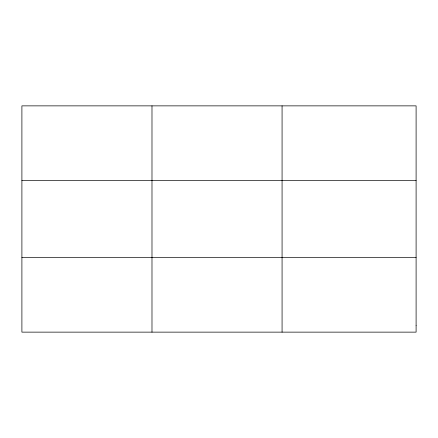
<?xml version="1.0" encoding="UTF-8"?>
<svg xmlns="http://www.w3.org/2000/svg" width="438" height="438" viewBox="0 0 438 438"><rect width="100%" height="100%" fill="white"/><g stroke="black" fill="none" stroke-linecap="round" stroke-linejoin="round"><path stroke-width="0.66" d="M151.986 105.865L151.986 332.135M282.072 105.865L282.072 332.135M21.9 180.533L416.1 180.533M21.9 257.467L416.1 257.467M416.1 325.346L416.1 332.135L21.9 332.135L21.9 105.865L416.1 105.865L416.1 325.346"/></g></svg>
